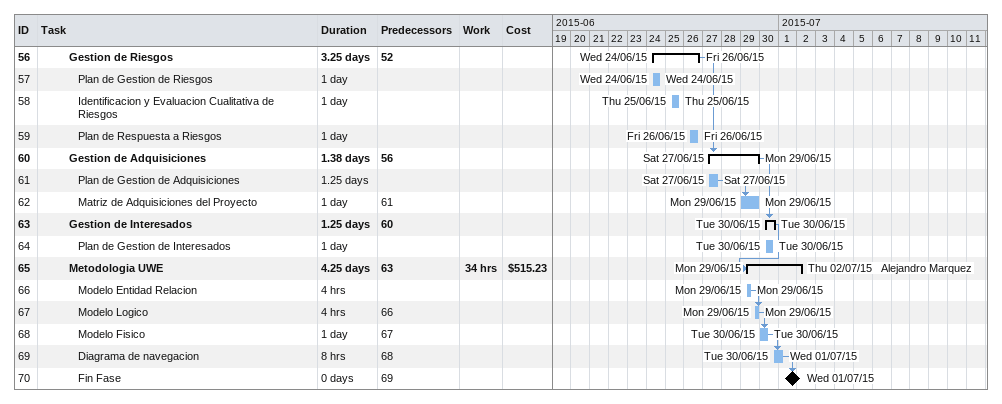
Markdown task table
| ID | Level | Task | Duration | Start | Finish | Predecessors | Resources | Work (h) | Cost ($) |
|---|---|---|---|---|---|---|---|---|---|
| 56 | 4 | **Gestion de Riesgos** | 3.25d | 2015-06-24 | 2015-06-26 | 52 |  |  |  |
| 57 | 5 | Plan de Gestion de Riesgos | 1d | 2015-06-24 | 2015-06-24 |  |  |  |  |
| 58 | 5 | Identificacion y Evaluacion Cualitativa de Riesgos | 1d | 2015-06-25 | 2015-06-25 |  |  |  |  |
| 59 | 5 | Plan de Respuesta a Riesgos | 1d | 2015-06-26 | 2015-06-26 |  |  |  |  |
| 60 | 4 | **Gestion de Adquisiciones** | 1.38d | 2015-06-27 | 2015-06-29 | 56 |  |  |  |
| 61 | 5 | Plan de Gestion de Adquisiciones | 1.25d | 2015-06-27 | 2015-06-27 |  |  |  |  |
| 62 | 5 | Matriz de Adquisiciones del Proyecto | 1d | 2015-06-29 | 2015-06-29 | 61 |  |  |  |
| 63 | 4 | **Gestion de Interesados** | 1.25d | 2015-06-30 | 2015-06-30 | 60 |  |  |  |
| 64 | 5 | Plan de Gestion de Interesados | 1d | 2015-06-30 | 2015-06-30 |  |  |  |  |
| 65 | 4 | **Metodologia UWE** | 4.25d | 2015-06-29 | 2015-07-02 | 63 | Alejandro Marquez | 34 | 515.23 |
| 66 | 5 | Modelo Entidad Relacion | 4h | 2015-06-29 | 2015-06-29 |  |  |  |  |
| 67 | 5 | Modelo Logico | 4h | 2015-06-29 | 2015-06-29 | 66 |  |  |  |
| 68 | 5 | Modelo Fisico | 1d | 2015-06-30 | 2015-06-30 | 67 |  |  |  |
| 69 | 5 | Diagrama de navegacion | 8h | 2015-06-30 | 2015-07-01 | 68 |  |  |  |
| 70 | 5 | Fin Fase | 0d | 2015-07-01 | 2015-07-01 | 69 |  |  |  |
